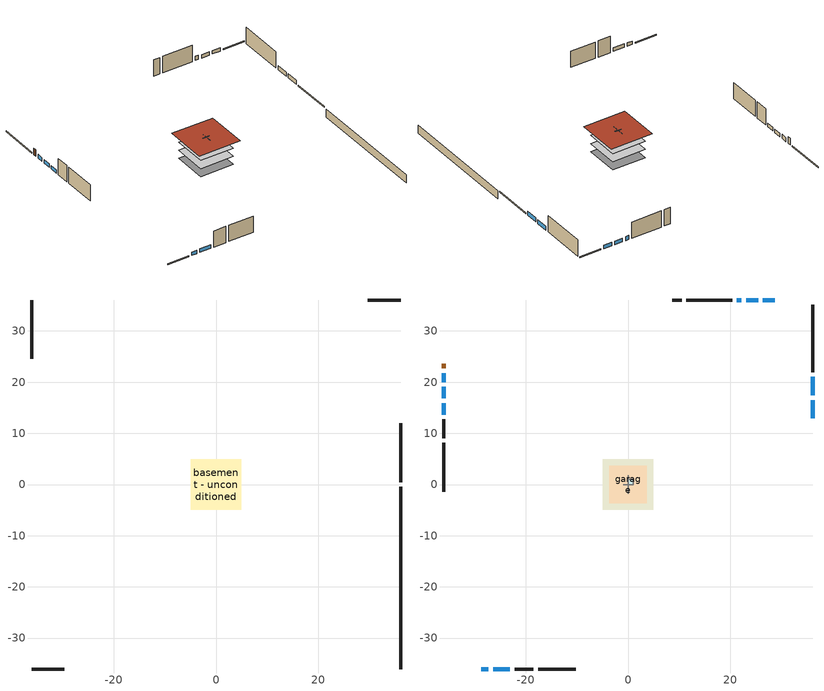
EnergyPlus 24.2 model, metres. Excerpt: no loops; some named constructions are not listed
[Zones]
basement - unconditioned
 floor foundation (Slab2 construction): -4.94,-4.94 -4.94,4.94 4.94,4.94 4.94,-4.94 z-2.13
 wall outside (RimJoist1 construction): 36.04,0.46 36.04,11.98 z0.3:0.61
 wall outside (RimJoist2 construction): -36.04,-36.04 -29.64,-36.04 z0.3:0.61
 wall outside (RimJoist3 construction): -36.04,36.04 -36.04,24.52 z0.3:0.61
 wall outside (RimJoist4 construction): 36.04,36.04 29.64,36.04 z0.3:0.61
 wall foundation (FoundationWall1 construction): 36.04,-36.04 36.04,-0.47 z-2.13:0.3
central ac and furnace airloop ret air zone
 floor adiabatic (AdiabaticConst): 0,0 0,1 1,1 1,0 z0
 wall adiabatic (AdiabaticConst): 0,1 0,0 1,0 1,1 0,1 z0:1
 ceiling adiabatic (AdiabaticConst): 1,0 1,1 0,1 0,0 z1
conditioned space
 floor to basement - unconditioned (Floor1 construction): -4.94,-4.94 -4.94,4.94 4.94,4.94 4.94,-4.94 z0.3
 floor to garage (Floor2 construction): -3.66,-3.66 -3.66,3.66 3.66,3.66 3.66,-3.66 z0.3
 floor adiabatic (AdiabaticFloorConstruction): -4.94,-4.94 -4.94,4.94 4.94,4.94 4.94,-4.94 z2.74
 wall outside (AdiabaticWallConstruction 1): -36.04,23.59 -36.04,22.68 z0.3:2.34
 wall outside (AdiabaticWallConstruction): 36.04,12.91 36.04,16.5 / 36.04,17.43 36.04,21.02 z0.3:1.52; 28.71,36.04 26.36,36.04 / -36.04,15.91 -36.04,13.64 / 25.44,36.04 23.08,36.04 z0.3:1.34; -28.71,-36.04 -27.27,-36.04 z0.3:1.25; -26.34,-36.04 -23.05,-36.04 z0.3:1.37; -36.04,21.75 -36.04,20 z0.3:1.46; -36.04,19.07 -36.04,16.83 z0.3:1.31; 22.16,36.04 21.26,36.04 z0.3:1.49
 wall outside (Wall3 construction): 36.04,21.94 36.04,35.11 z0.3:5.18
 wall outside (Wall4 construction): -17.54,-36.04 -10.22,-36.04 z0.3:5.18
 wall outside (Wall7 construction): -36.04,8.12 -36.04,-1.44 z0.3:5.18
 wall outside (Wall8 construction): 20.33,36.04 11.4,36.04 z0.3:5.18
 wall to garage (Wall5 construction): 0,1.83 0,-1.83 z0.3:5.18
 wall to garage (Wall6 construction): -0.91,0 0.91,0 z0.3:5.18
 window (WindowConstruction): 36.04,12.91 36.04,16.5 z0.3:1.52
 window (WindowConstruction 9): 28.71,36.04 26.36,36.04 z0.3:1.34
 window (WindowConstruction 1): 36.04,17.43 36.04,21.01 z0.3:1.52
 window (WindowConstruction 2): -28.71,-36.04 -27.27,-36.04 z0.3:1.25
 window (WindowConstruction 3): -26.34,-36.04 -23.05,-36.04 z0.3:1.37
 window (WindowConstruction 4): -36.04,21.75 -36.04,20 z0.3:1.46
 window (WindowConstruction 5): -36.04,19.07 -36.04,16.84 z0.3:1.31
 window (WindowConstruction 6): -36.04,15.91 -36.04,13.64 z0.3:1.34
 window (WindowConstruction 7): 25.43,36.04 23.09,36.04 z0.3:1.34
 window (WindowConstruction 8): 22.16,36.04 21.26,36.04 z0.3:1.49
 door (Door): -36.04,23.59 -36.04,22.68 z0.3:2.34
 ceiling adiabatic (AdiabaticFloorConstruction): 4.94,-4.94 4.94,4.94 -4.94,4.94 -4.94,-4.94 z2.74
 roof outside (Roof1 construction): -6.15,6.15 -6.15,-6.15 6.15,-6.15 6.15,6.15 z5.18
garage
 floor foundation (Slab1 construction): -3.66,-3.66 -3.66,3.66 3.66,3.66 3.66,-3.66 z0
 wall outside (Wall1 construction): -22.13,-36.04 -18.47,-36.04 z0.3:5.18
 wall outside (Wall2 construction): -36.04,12.71 -36.04,9.05 z0.3:5.18
 wall outside (Wall9 construction): 10.47,36.04 8.65,36.04 z0.3:5.18
[Material] Roughness=Rough; Thermal Absorptance=0.9
Name | Thickness {m} | Conductivity {W/m-K} | Density {kg/m3} | Specific Heat {J/kg-K} | Solar Absorptance | Visible Absorptance
floor covering | 0.0127 | 0.0433444 | 54.468 | 1339.84 | 0.6 | 0.6
floor rigid ins | 0.051816 | 0.029427 | 32.04 | 1214.23 | 0.7 | 0.7
floor stud and cavity | 0.1397 | 0.0972396 | 92.3553 | 1139.71 | 0.7 | 0.7
gypsum board | 0.0127 | 0.160291 | 801 | 837.4 | 0.6 | 0.6
osb sheathing 0.5 in. 1; osb sheathing 0.5 in. 2 | 0.0127 | 0.115458 | 512.64 | 1214.23 | 0.7 | 0.7
osb sheathing 0.75 in. | 0.01905 | 0.115458 | 512.64 | 1214.23 | 0.7 | 0.7
wall stud and cavity 2 | 0.1397 | 0.0856282 | 139.0536 | 1170.24 | 0.7 | 0.7
[Construction]
Floor1 construction Reversed: floor covering, osb sheathing 0.75 in., floor rigid ins, floor stud and cavity
Wall5 construction Reversed: gypsum board, wall stud and cavity 2, osb sheathing 0.5 in. 1
Wall6 construction Reversed: gypsum board, wall stud and cavity 2, osb sheathing 0.5 in. 2
[EnergyManagementSystem:Program]
infil_program: Set p_m = 0.14; Set p_s = 0.22; Set s_m = 270; Set s_s = 370; Set z_m = 9.99744; Set z_s = 4.8768; Set f_t = (((s_m/z_m)^p_m)*((z_s/s_s)^p_s)); Set Tdiff = tin_s-tout_s; Set dT = @Abs Tdiff; Set c = 0.0918; Set Cs = 0.0894; Set Cw = 0.1634; Set n = 0.65; Set sft = (f_t*0.5); Set temp1 = ((c*Cw)*((sft*site_vw_s)^(2*n)))^2; Set Qinf = (((c*Cs*(dT^n))^2)+temp1)^0.5; Set Qinf = (@Max Qinf 0); Set mech_vent_house_fan_sensible_load_act = 0.0; Set mech_vent_house_fan_latent_load_act = 0.0; Set OASupInPb = out_pb_s; Set OASupInTemp = tout_s; Set OASupInW = out_wt_s; Set OASupRho = (@RhoAirFnPbTdbW OASupInPb OASupInTemp OASupInW); Set OASupCp = (@CpAirFnW OASupInW); Set OASupInEnth = (@HFnTdbW OASupInTemp OASupInW); Set ZoneTemp = tin_s; Set ZoneW = win_s; Set ZoneCp = (@CpAirFnW ZoneW); Set ZoneAirEnth = (@HFnTdbW ZoneTemp ZoneW); Set mech_vent_house_fan_cfis_act = 0.0; Set QWHV_cfis_sup = 0.0; Set QWHV_cfis_suppl_sup = 0.0; Set QWHV_cfis_suppl_exh = 0.0; Set Qrange = 0; Set Qrange = Qrange + 0.04719 * mech_vent_range_fan_0_sch_s; Set Qbath = 0; Set Qbath = Qbath + 0.04719 * mech_vent_bath_fan_0_sch_s; Set Qdryer = 0; Set Qdryer = Qdryer + 0.16795 * clothes_dryer_exhaust_0_sch_s; Set QWHV_sup = 0.0; Set QWHV_exh = 0.0; Set Qsupply = QWHV_sup + QWHV_cfis_sup + QWHV_cfis_suppl_sup; Set Qexhaust = Qrange + Qbath + Qdryer + QWHV_exh + QWHV_cfis_suppl_exh; Set Qfan = (@Max Qexhaust Qsupply); Set Qducts = 0; Set Qducts = Qducts - central_ac_and_furnace_airloop_0_DuctImbalLkSupFanEquivCond; Set Qducts = Qducts + central_ac_and_furnace_airloop_0_DuctImbalLkExhFanEquivCond; If Qducts < 0; Set Qsupply = Qsupply - Qducts; Else; Set Qexhaust = Qexhaust + Qducts; EndIf; Set Qfan_with_ducts = (@Max Qexhaust Qsupply); Set Qimb = (@Abs (Qsupply - Qexhaust)); If Qinf + Qimb > 0; Set Qtot = Qfan_with_ducts + (Qinf^2) / (Qinf + Qimb); Else; Set Qtot = Qfan_with_ducts; EndIf; Set Qinf_adj = Qtot - Qfan; Set infil_flow_act = Qinf_adj; Set infil_program_Qinf = Qinf_adj; Set infil_program_Qfan = Qfan; Set Qload = Qfan; Set Effectiveness_Sens = 0.0; Set Effectiveness_Lat = 0.0; Set Fan_MFR = Qload * OASupRho; Set ZoneInEnth = OASupInEnth; Set ZoneInTemp = OASupInTemp; Set FanTotalToCond = Fan_MFR * (ZoneInEnth - ZoneAirEnth); Set FanSensToCond = Fan_MFR * ZoneCp * (ZoneInTemp - ZoneTemp); Set FanLatToCond = FanTotalToCond - FanSensToCond; Set mech_vent_house_fan_sensible_load_act = mech_vent_house_fan_sensible_load_act + FanSensToCond; Set mech_vent_house_fan_latent_load_act = mech_vent_house_fan_latent_load_act + FanLatToCond
natural_vent_program: Set Tin = tin_s; Set Tout = tout_s; Set Wout = out_wt_s; Set Pbar = out_pb_s; Set Phiout = (@RhFnTdbWPb Tout Wout Pbar); Set MaxHR = 0.0115; Set Tnvsp = (htg_sp_s + clg_sp_s) / 2; Set NVavail = natural_vent_s; Set ClgSsnAvail = cool_season; Set Qnv = 0; Set Qwhf = 0; Set whole_house_fan_act = 0; If ((Wout < MaxHR) && (Tin > Tout) && (Tin > Tnvsp) && (ClgSsnAvail > 0)); Set WHF_Flow = 0; Set Adj = (Tin-Tnvsp)/(Tin-Tout); Set Adj = (@Min Adj 1); Set Adj = (@Max Adj 0); If (WHF_Flow > 0); Set Qwhf = WHF_Flow*Adj; Set WHF_W = 0; Set whole_house_fan_act = WHF_W*Adj; ElseIf (NVavail > 0); Set NVArea = 10524.390822144; Set Cs = 0.00017937135914540493; Set Cw = 8.97707065726015e-05; Set Tdiff = Tin-Tout; Set dT = (@Abs Tdiff); Set Vwind = site_vw_s; Set SGNV = NVArea*Adj*((((Cs*dT)+(Cw*(Vwind^2)))^0.5)/1000); Set MaxNV = 3.3703340077056003; Set Qnv = (@Min SGNV MaxNV); EndIf; EndIf; Set natural_vent_flow_act = Qnv; Set whole_house_fan_flow_act = Qwhf; Set natural_vent_program_Qnv = Qnv; Set natural_vent_program_Qwhf = Qwhf
total_airflows_program: Set total_infil_flow_rate = 0; Set total_mechvent_flow_rate = 0; Set total_natvent_flow_rate = 0; Set total_whf_flow_rate = 0; Set total_infil_flow_rate = total_infil_flow_rate + (infil_program_Qinf * 1); Set total_mechvent_flow_rate = total_mechvent_flow_rate + (infil_program_Qfan * 1); Set total_natvent_flow_rate = total_natvent_flow_rate + (natural_vent_program_Qnv * 1); Set total_whf_flow_rate = total_whf_flow_rate + (natural_vent_program_Qwhf * 1)
total_loads_program: Set loads_htg_tot = 0; Set loads_clg_tot = 0; If htg_load_cond > 0; Set loads_htg_tot = loads_htg_tot + (htg_load_cond - clg_load_cond) * 1.0; Set loads_htg_tot = loads_htg_tot + (htg_load_duct - clg_load_duct) * 1.0; EndIf; Set loads_htg_tot = (@Max loads_htg_tot 0); If clg_load_cond > 0; Set loads_clg_tot = loads_clg_tot + (clg_load_cond - htg_load_cond) * 1.0; Set loads_clg_tot = loads_clg_tot + (clg_load_duct - htg_load_duct) * 1.0; EndIf; Set loads_clg_tot = (@Max loads_clg_tot 0)
unmet_hours_program: Set htg_unmet_hours = 0; Set clg_unmet_hours = 0; Set unit_htg_unmet_hours = 0; If ((DayOfYear >= 1) && (DayOfYear <= 365)); Set unit_htg_unmet_hours = unit_htg_unmet_hours + conditioned_space_htg_unmet_s; If unit_htg_unmet_hours > htg_unmet_hours; Set htg_unmet_hours = unit_htg_unmet_hours; EndIf; EndIf; Set unit_clg_unmet_hours = 0; If ((DayOfYear >= 1) && (DayOfYear <= 365)); Set unit_clg_unmet_hours = unit_clg_unmet_hours + conditioned_space_clg_unmet_s; If unit_clg_unmet_hours > clg_unmet_hours; Set clg_unmet_hours = unit_clg_unmet_hours; EndIf; EndIf
water_heater_Control: Set water_heater_HPWHSchedOverride = water_heater_T_set; If (water_heater_amb_temp<5.56) || (water_heater_amb_temp>48.89); Set water_heater_UESchedOverride = water_heater_T_set; Set water_heater_LESchedOverride = water_heater_T_set; Else; Set water_heater_UESchedOverride = water_heater_T_set - 9.0; Set water_heater_LESchedOverride = 0; EndIf
water_heater_hpwh_EC_adj: If WarmupFlag == 0; Set dhw_e_cons = water_heater_tank_energy + water_heater_tank_on_cycle_parasitic + water_heater_tank_off_cycle_parasitic + water_heater_coil_energy + water_heater_fan_energy; Set water_heater_hpwh_ec_adj_act = 0.0 * dhw_e_cons / 1; EndIf
water_heater_InletAir: Set water_heater_Tamb_act = water_heater_amb_temp; Set water_heater_RHamb_act = 0; Set water_heater_RHamb_act = water_heater_RHamb_act + (water_heater_amb_rh / 100) / 1; Set water_heater_sens_act = (0 - water_heater_sens_cool - (water_heater_tl + water_heater_fan_pwr)) / 1; Set water_heater_lat_act = (0 - water_heater_lat_cool) / 1
[EnergyManagementSystem:Subroutine]
central_ac_and_furnace_airloop_0_duct_subroutine: Set AH_MFR = central_ac_and_furnace_airloop_AH_MFR / 1; If AH_MFR > 0; Set AH_Tout = central_ac_and_furnace_airloop_AH_Tout; Set AH_Wout = central_ac_and_furnace_airloop_AH_Wout; Set RA_T = central_ac_and_furnace_airloop_RA_T; Set RA_W = central_ac_and_furnace_airloop_Ra_W; Set Fan_RTF = central_ac_and_furnace_airloop_Fan_RTF; Set DZ_T = central_ac_and_furnace_airloop_0_DZ_T; Set DZ_W = central_ac_and_furnace_airloop_0_DZ_W; Set AH_VFR = central_ac_and_furnace_airloop_AH_VFR / 1; Set h_SA = (@HFnTdbW AH_Tout AH_Wout); Set h_RA = (@HFnTdbW RA_T RA_W); Set h_fg = (@HfgAirFnWTdb AH_Wout AH_Tout); Set h_DZ = (@HFnTdbW DZ_T DZ_W); Set air_cp = 1006.0; Set f_sup = 0.133; Set f_ret = 0.067; Set sup_lk_mfr = f_sup * AH_MFR; Set ret_lk_mfr = f_ret * AH_MFR; Set SupTotLkToCond = sup_lk_mfr*(h_RA - h_SA); Set SupLatLkToCond = sup_lk_mfr*h_fg*(RA_W-AH_Wout); Set SupSensLkToCond = SupTotLkToCond-SupLatLkToCond; Set supply_ua = 168.271; Set eTm = 0-((Fan_RTF/(AH_MFR*air_cp))*supply_ua); Set t_sup = DZ_T+((AH_Tout-DZ_T)*(@Exp eTm)); Set SupCondToCond = AH_MFR*air_cp*(t_sup-AH_Tout); Set SupCondToDZ = 0-SupCondToCond; Set return_ua = 62.323; Set eTm = 0-((Fan_RTF/(AH_MFR*air_cp))*return_ua); Set t_ret = DZ_T+((RA_T-DZ_T)*(@Exp eTm)); Set RetCondToRP = AH_MFR*air_cp*(t_ret-RA_T); Set RetCondToDZ = 0-RetCondToRP; Set RetLatLkToRP = 0; Set RetSensLkToRP = ret_lk_mfr*air_cp*(DZ_T-RA_T); Set SupTotLkToDZ = sup_lk_mfr*(h_SA-h_DZ); Set SupLatLkToDZ = sup_lk_mfr*h_fg*(AH_Wout-DZ_W); Set SupSensLkToDZ = SupTotLkToDZ-SupLatLkToDZ; Set FracOutsideToCond = 0.5; Set FracOutsideToDZ = 0.0; Set FracCondToOutside = 0.0; Set FracDZToOutside = 0.5; Set FracDZToCond = 0.5; Set FracCondToDZ = 0.0; Set lk_imbal_vfr = @ABS(f_sup - f_ret) * AH_VFR; Set ImbalLkCondToDZ = lk_imbal_vfr * FracCondToDZ; Set ImbalLkDZToCond = lk_imbal_vfr * FracDZToCond; Set ImbalLkOutsideToCond = lk_imbal_vfr * FracOutsideToCond; Set ImbalLkOutsideToDZ = lk_imbal_vfr * FracOutsideToDZ; Set ImbalLkCondToOutside = lk_imbal_vfr * FracCondToOutside; Set ImbalLkDZToOutside = lk_imbal_vfr * FracDZToOutside; Else; Set SupLatLkToCond = 0; Set SupSensLkToCond = 0; Set SupCondToCond = 0; Set RetCondToRP = 0; Set RetLatLkToRP = 0; Set RetSensLkToRP = 0; Set RetCondToDZ = 0; Set SupCondToDZ = 0; Set SupLatLkToDZ = 0; Set SupSensLkToDZ = 0; Set ImbalLkCondToDZ = 0; Set ImbalLkDZToCond = 0; Set ImbalLkOutsideToCond = 0; Set ImbalLkOutsideToDZ = 0; Set ImbalLkCondToOutside = 0; Set ImbalLkDZToOutside = 0; EndIf; Set central_ac_and_furnace_airloop_0_SupLatLkToCond = SupLatLkToCond; Set central_ac_and_furnace_airloop_0_SupSensLkToCond = SupSensLkToCond; Set central_ac_and_furnace_airloop_0_SupCondToLv = SupCondToCond; Set central_ac_and_furnace_airloop_0_RetCondToRP = RetCondToRP; Set central_ac_and_furnace_airloop_0_RetLatLkToRP = RetLatLkToRP; Set central_ac_and_furnace_airloop_0_RetSensLkToRP = RetSensLkToRP; Set central_ac_and_furnace_airloop_0_RetCondToDZ = RetCondToDZ; Set central_ac_and_furnace_airloop_0_SupCondToDZ = SupCondToDZ; Set central_ac_and_furnace_airloop_0_SupLatLkToDZ = SupLatLkToDZ; Set central_ac_and_furnace_airloop_0_SupSensLkToDZ = SupSensLkToDZ; Set central_ac_and_furnace_airloop_0_ZoneMixCondToDZ = ImbalLkCondToDZ; Set central_ac_and_furnace_airloop_0_ZoneMixDZToCond = ImbalLkDZToCond; Set central_ac_and_furnace_airloop_0_DuctImbalLkSupFanEquivCond = ImbalLkCondToOutside; Set central_ac_and_furnace_airloop_0_DuctImbalLkExhFanEquivCond = ImbalLkOutsideToCond; Set central_ac_and_furnace_airloop_0_DuctImbalLkSupFanEquivDZ = ImbalLkDZToOutside; Set central_ac_and_furnace_airloop_0_DuctImbalLkExhFanEquivDZ = ImbalLkOutsideToDZ
[EnergyManagementSystem:ProgramCallingManager]
basement_unconditioned_1_duct_leakage_imbalance_infil_program_calling_manager: BeginZoneTimestepAfterInitHeatBalance; basement_unconditioned_1_duct_leakage_imbalance_infil_program
central_ac_and_furnace_airloop_0_duct_program_calling_manager: EndOfSystemTimestepAfterHVACReporting; central_ac_and_furnace_airloop_0_duct_program
central_ac_and_furnace_supply_fan_disaggregate_program_calling_manager: EndOfSystemTimestepBeforeHVACReporting; central_ac_and_furnace_supply_fan_disaggregate_program
central_ac_and_furnace_supply_fan_disaggregate_program_calling_manager 1: EndOfSystemTimestepBeforeHVACReporting; central_ac_and_furnace_supply_fan_disaggregate_program_1
component_loads_program_calling_manager: EndOfZoneTimestepAfterZoneReporting; component_loads_program
fridge_schedule_program_calling_manager: BeginZoneTimestepAfterInitHeatBalance; fridge_schedule_program
infil_program_calling_manager: BeginZoneTimestepAfterInitHeatBalance; infil_program
natural_vent_program_calling_manager: BeginZoneTimestepAfterInitHeatBalance; natural_vent_program
total_airflows_program_calling_manager: EndOfZoneTimestepAfterZoneReporting; total_airflows_program
total_loads_program_calling_manager: EndOfZoneTimestepAfterZoneReporting; total_loads_program
unmet_hours_program_calling_manager: EndOfZoneTimestepBeforeZoneReporting; unmet_hours_program
water_heater_hpwh_EC_adj_ProgramManager: EndOfSystemTimestepBeforeHVACReporting; water_heater_hpwh_EC_adj
water_heater_ProgramManager: InsideHVACSystemIterationLoop; water_heater_Control; water_heater_InletAir
[EnergyManagementSystem:OutputVariable]
Name | EMS Variable | Type of Data in Variable | Update Frequency | EMS Program or Subroutine | Units
central ac and furnace supply fan disaggregate clg | central_ac_and_furnace_supply_fan_clg | Summed | SystemTimestep | central_ac_and_furnace_supply_fan_disaggregate_program | J
central ac and furnace supply fan disaggregate htg primary | central_ac_and_furnace_supply_fan_primary_htg | Summed | SystemTimestep | central_ac_and_furnace_supply_fan_disaggregate_program_1 | J
loads_htg_tot_peakload_outvar; loads_htg_tot_annual_outvar; loads_htg_tot_timeseries_outvar | loads_htg_tot | Summed | ZoneTimestep | total_loads_program | J
loads_clg_tot_peakload_outvar; loads_clg_tot_annual_outvar; loads_clg_tot_timeseries_outvar | loads_clg_tot | Summed | ZoneTimestep | total_loads_program | J
htg_unmet_hours_annual_outvar; htg_unmet_hours_timeseries_outvar | htg_unmet_hours | Summed | ZoneTimestep | unmet_hours_program | hr
clg_unmet_hours_annual_outvar; clg_unmet_hours_timeseries_outvar | clg_unmet_hours | Summed | ZoneTimestep | unmet_hours_program | hr
loads_htg_roofs_annual_outvar; loads_htg_roofs_timeseries_outvar | loads_htg_roofs | Summed | ZoneTimestep | component_loads_program | J
loads_htg_ceilings_annual_outvar; loads_htg_ceilings_timeseries_outvar | loads_htg_ceilings | Summed | ZoneTimestep | component_loads_program | J
loads_htg_walls_annual_outvar; loads_htg_walls_timeseries_outvar | loads_htg_walls | Summed | ZoneTimestep | component_loads_program | J
loads_htg_rim_joists_annual_outvar; loads_htg_rim_joists_timeseries_outvar | loads_htg_rim_joists | Summed | ZoneTimestep | component_loads_program | J
loads_htg_foundation_walls_annual_outvar; loads_htg_foundation_walls_timeseries_outvar | loads_htg_foundation_walls | Summed | ZoneTimestep | component_loads_program | J
loads_htg_doors_annual_outvar; loads_htg_doors_timeseries_outvar | loads_htg_doors | Summed | ZoneTimestep | component_loads_program | J
loads_htg_windows_conduction_annual_outvar; loads_htg_windows_conduction_timeseries_outvar | loads_htg_windows_conduction | Summed | ZoneTimestep | component_loads_program | J
loads_htg_windows_solar_annual_outvar; loads_htg_windows_solar_timeseries_outvar | loads_htg_windows_solar | Summed | ZoneTimestep | component_loads_program | J
loads_htg_skylights_conduction_annual_outvar; loads_htg_skylights_conduction_timeseries_outvar | loads_htg_skylights_conduction | Summed | ZoneTimestep | component_loads_program | J
loads_htg_skylights_solar_annual_outvar; loads_htg_skylights_solar_timeseries_outvar | loads_htg_skylights_solar | Summed | ZoneTimestep | component_loads_program | J
loads_htg_floors_annual_outvar; loads_htg_floors_timeseries_outvar | loads_htg_floors | Summed | ZoneTimestep | component_loads_program | J
loads_htg_slabs_annual_outvar; loads_htg_slabs_timeseries_outvar | loads_htg_slabs | Summed | ZoneTimestep | component_loads_program | J
loads_htg_internal_mass_annual_outvar; loads_htg_internal_mass_timeseries_outvar | loads_htg_internal_mass | Summed | ZoneTimestep | component_loads_program | J
loads_htg_infil_annual_outvar; loads_htg_infil_timeseries_outvar | loads_htg_infil | Summed | ZoneTimestep | component_loads_program | J
loads_htg_natvent_annual_outvar; loads_htg_natvent_timeseries_outvar | loads_htg_natvent | Summed | ZoneTimestep | component_loads_program | J
loads_htg_mechvent_annual_outvar; loads_htg_mechvent_timeseries_outvar | loads_htg_mechvent | Summed | ZoneTimestep | component_loads_program | J
loads_htg_whf_annual_outvar; loads_htg_whf_timeseries_outvar | loads_htg_whf | Summed | ZoneTimestep | component_loads_program | J
loads_htg_ducts_annual_outvar; loads_htg_ducts_timeseries_outvar | loads_htg_ducts | Summed | ZoneTimestep | component_loads_program | J
loads_htg_intgains_annual_outvar; loads_htg_intgains_timeseries_outvar | loads_htg_intgains | Summed | ZoneTimestep | component_loads_program | J
loads_htg_lighting_annual_outvar; loads_htg_lighting_timeseries_outvar | loads_htg_lighting | Summed | ZoneTimestep | component_loads_program | J
loads_clg_roofs_annual_outvar; loads_clg_roofs_timeseries_outvar | loads_clg_roofs | Summed | ZoneTimestep | component_loads_program | J
loads_clg_ceilings_annual_outvar; loads_clg_ceilings_timeseries_outvar | loads_clg_ceilings | Summed | ZoneTimestep | component_loads_program | J
loads_clg_walls_annual_outvar; loads_clg_walls_timeseries_outvar | loads_clg_walls | Summed | ZoneTimestep | component_loads_program | J
loads_clg_rim_joists_annual_outvar; loads_clg_rim_joists_timeseries_outvar | loads_clg_rim_joists | Summed | ZoneTimestep | component_loads_program | J
loads_clg_foundation_walls_annual_outvar; loads_clg_foundation_walls_timeseries_outvar | loads_clg_foundation_walls | Summed | ZoneTimestep | component_loads_program | J
loads_clg_doors_annual_outvar; loads_clg_doors_timeseries_outvar | loads_clg_doors | Summed | ZoneTimestep | component_loads_program | J
loads_clg_windows_conduction_annual_outvar; loads_clg_windows_conduction_timeseries_outvar | loads_clg_windows_conduction | Summed | ZoneTimestep | component_loads_program | J
loads_clg_windows_solar_annual_outvar; loads_clg_windows_solar_timeseries_outvar | loads_clg_windows_solar | Summed | ZoneTimestep | component_loads_program | J
loads_clg_skylights_conduction_annual_outvar; loads_clg_skylights_conduction_timeseries_outvar | loads_clg_skylights_conduction | Summed | ZoneTimestep | component_loads_program | J
loads_clg_skylights_solar_annual_outvar; loads_clg_skylights_solar_timeseries_outvar | loads_clg_skylights_solar | Summed | ZoneTimestep | component_loads_program | J
loads_clg_floors_annual_outvar; loads_clg_floors_timeseries_outvar | loads_clg_floors | Summed | ZoneTimestep | component_loads_program | J
loads_clg_slabs_annual_outvar; loads_clg_slabs_timeseries_outvar | loads_clg_slabs | Summed | ZoneTimestep | component_loads_program | J
loads_clg_internal_mass_annual_outvar; loads_clg_internal_mass_timeseries_outvar | loads_clg_internal_mass | Summed | ZoneTimestep | component_loads_program | J
loads_clg_infil_annual_outvar; loads_clg_infil_timeseries_outvar | loads_clg_infil | Summed | ZoneTimestep | component_loads_program | J
loads_clg_natvent_annual_outvar; loads_clg_natvent_timeseries_outvar | loads_clg_natvent | Summed | ZoneTimestep | component_loads_program | J
loads_clg_mechvent_annual_outvar; loads_clg_mechvent_timeseries_outvar | loads_clg_mechvent | Summed | ZoneTimestep | component_loads_program | J
loads_clg_whf_annual_outvar; loads_clg_whf_timeseries_outvar | loads_clg_whf | Summed | ZoneTimestep | component_loads_program | J
loads_clg_ducts_annual_outvar; loads_clg_ducts_timeseries_outvar | loads_clg_ducts | Summed | ZoneTimestep | component_loads_program | J
loads_clg_intgains_annual_outvar; loads_clg_intgains_timeseries_outvar | loads_clg_intgains | Summed | ZoneTimestep | component_loads_program | J
loads_clg_lighting_annual_outvar; loads_clg_lighting_timeseries_outvar | loads_clg_lighting | Summed | ZoneTimestep | component_loads_program | J
total_infil_flow_rate_timeseries_outvar | total_infil_flow_rate | Averaged | ZoneTimestep | total_airflows_program | m^3/s
total_mechvent_flow_rate_timeseries_outvar | total_mechvent_flow_rate | Averaged | ZoneTimestep | total_airflows_program | m^3/s
total_natvent_flow_rate_timeseries_outvar | total_natvent_flow_rate | Averaged | ZoneTimestep | total_airflows_program | m^3/s
total_whf_flow_rate_timeseries_outvar | total_whf_flow_rate | Averaged | ZoneTimestep | total_airflows_program | m^3/s
[Schedule:Day:Interval]
cooling season schedule day; cooling season schedule day 2; cooling season schedule default day; natural vent schedule default day: No, 24:00, 0
cooling season schedule day 1; natural vent schedule day: No, 24:00, 1
exterior lighting schedule day 10: No, 01:00, 0.552381, 03:00, 0.510952, 05:00, 0.483333, 06:00, 0.538571, 07:00, 0.607619, 08:00, 0.56619, 09:00, 0.428095, 10:00, 0.345238, 12:00, 0.331429, 13:00, 0.345238, 14:00, 0.386667, 15:00, 0.414286, 16:00, 0.483333, 17:00, 0.607619, 18:00, 0.773333, 19:00, 0.88381, 20:00, 0.939048, 21:00, 0.966667, 22:00, 0.897619, 23:00, 0.773333, 24:00, 0.649048
exterior lighting schedule day 11: No, 01:00, 0.571429, 03:00, 0.528571, 05:00, 0.5, 06:00, 0.557143, 07:00, 0.628571, 08:00, 0.585714, 09:00, 0.442857, 10:00, 0.357143, 12:00, 0.342857, 13:00, 0.357143, 14:00, 0.4, 15:00, 0.428571, 16:00, 0.5, 17:00, 0.628571, 18:00, 0.8, 19:00, 0.914286, 20:00, 0.971429, 21:00, 1, 22:00, 0.928571, 23:00, 0.8, 24:00, 0.671429
exterior lighting schedule day 5: No, 01:00, 0.380952, 03:00, 0.352381, 05:00, 0.333333, 06:00, 0.371429, 07:00, 0.419048, 08:00, 0.390476, 09:00, 0.295238, 10:00, 0.238095, 12:00, 0.228571, 13:00, 0.238095, 14:00, 0.266667, 15:00, 0.285714, 16:00, 0.333333, 17:00, 0.419048, 18:00, 0.533333, 19:00, 0.609524, 20:00, 0.647619, 21:00, 0.666667, 22:00, 0.619048, 23:00, 0.533333, 24:00, 0.447619
exterior lighting schedule day 6: No, 01:00, 0.390476, 03:00, 0.36119, 05:00, 0.341667, 06:00, 0.380714, 07:00, 0.429524, 08:00, 0.400238, 09:00, 0.302619, 10:00, 0.244048, 12:00, 0.234286, 13:00, 0.244048, 14:00, 0.273333, 15:00, 0.292857, 16:00, 0.341667, 17:00, 0.429524, 18:00, 0.546667, 19:00, 0.624762, 20:00, 0.66381, 21:00, 0.683333, 22:00, 0.634524, 23:00, 0.546667, 24:00, 0.45881
exterior lighting schedule day 7: No, 01:00, 0.419048, 03:00, 0.387619, 05:00, 0.366667, 06:00, 0.408571, 07:00, 0.460952, 08:00, 0.429524, 09:00, 0.324762, 10:00, 0.261905, 12:00, 0.251429, 13:00, 0.261905, 14:00, 0.293333, 15:00, 0.314286, 16:00, 0.366667, 17:00, 0.460952, 18:00, 0.586667, 19:00, 0.670476, 20:00, 0.712381, 21:00, 0.733333, 22:00, 0.680952, 23:00, 0.586667, 24:00, 0.492381
exterior lighting schedule day 8: No, 01:00, 0.466667, 03:00, 0.431667, 05:00, 0.408333, 06:00, 0.455, 07:00, 0.513333, 08:00, 0.478333, 09:00, 0.361667, 10:00, 0.291667, 12:00, 0.28, 13:00, 0.291667, 14:00, 0.326667, 15:00, 0.35, 16:00, 0.408333, 17:00, 0.513333, 18:00, 0.653333, 19:00, 0.746667, 20:00, 0.793333, 21:00, 0.816667, 22:00, 0.758333, 23:00, 0.653333, 24:00, 0.548333
exterior lighting schedule day 9: No, 01:00, 0.509524, 03:00, 0.47131, 05:00, 0.445833, 06:00, 0.496786, 07:00, 0.560476, 08:00, 0.522262, 09:00, 0.394881, 10:00, 0.318452, 12:00, 0.305714, 13:00, 0.318452, 14:00, 0.356667, 15:00, 0.382143, 16:00, 0.445833, 17:00, 0.560476, 18:00, 0.713333, 19:00, 0.815238, 20:00, 0.86619, 21:00, 0.891667, 22:00, 0.827976, 23:00, 0.713333, 24:00, 0.59869
[Schedule:Week:Daily]
cooling season schedule Week Rule - Jan1-May26: cooling season schedule day, cooling season schedule day, cooling season schedule day, cooling season schedule day, cooling season schedule day, cooling season schedule day, cooling season schedule day, cooling season schedule default day, cooling season schedule default day, cooling season schedule default day, cooling season schedule default day, cooling season schedule default day
cooling season schedule Week Rule - May27-Jun2: cooling season schedule day, cooling season schedule day, cooling season schedule day, cooling season schedule day, cooling season schedule day, cooling season schedule day 1, cooling season schedule day 1, cooling season schedule default day, cooling season schedule default day, cooling season schedule default day, cooling season schedule default day, cooling season schedule default day
cooling season schedule Week Rule - Jun3-Sep29: cooling season schedule day 1, cooling season schedule day 1, cooling season schedule day 1, cooling season schedule day 1, cooling season schedule day 1, cooling season schedule day 1, cooling season schedule day 1, cooling season schedule default day, cooling season schedule default day, cooling season schedule default day, cooling season schedule default day, cooling season schedule default day
cooling season schedule Week Rule - Sep30-Oct6: cooling season schedule day 1, cooling season schedule day 2, cooling season schedule day 2, cooling season schedule day 2, cooling season schedule day 2, cooling season schedule day 2, cooling season schedule day 2, cooling season schedule default day, cooling season schedule default day, cooling season schedule default day, cooling season schedule default day, cooling season schedule default day
cooling season schedule Week Rule - Oct7-Dec31: cooling season schedule day 2, cooling season schedule day 2, cooling season schedule day 2, cooling season schedule day 2, cooling season schedule day 2, cooling season schedule day 2, cooling season schedule day 2, cooling season schedule default day, cooling season schedule default day, cooling season schedule default day, cooling season schedule default day, cooling season schedule default day
natural vent schedule Week Rule - Jan1-Jan6: natural vent schedule day, natural vent schedule day, natural vent schedule default day, natural vent schedule day, natural vent schedule default day, natural vent schedule day, natural vent schedule default day, natural vent schedule default day, natural vent schedule default day, natural vent schedule default day, natural vent schedule default day, natural vent schedule default day
natural vent schedule Week Rule - Jan7-Dec31: natural vent schedule default day, natural vent schedule day, natural vent schedule default day, natural vent schedule day, natural vent schedule default day, natural vent schedule day, natural vent schedule default day, natural vent schedule default day, natural vent schedule default day, natural vent schedule default day, natural vent schedule default day, natural vent schedule default day
[Schedule:Year]
cooling season schedule: cooling season schedule Week Rule - Jan1-May26, 1, 1, 5, 26, cooling season schedule Week Rule - May27-Jun2, 5, 27, 6, 2, cooling season schedule Week Rule - Jun3-Sep29, 6, 3, 9, 29, cooling season schedule Week Rule - Sep30-Oct6, 9, 30, 10, 6, cooling season schedule Week Rule - Oct7-Dec31, 10, 7, 12, 31
natural vent schedule: natural vent schedule Week Rule - Jan1-Jan6, 1, 1, 1, 6, natural vent schedule Week Rule - Jan7-Dec31, 1, 7, 12, 31
[Schedule:File]
hot_water_dishwasher: File=in.schedules.csv; Column Number=7; Rows to Skip at Top=1; Number of Hours of Data=8760; Column Separator=Comma; Interpolate to Timestep=Yes; Minutes per Item=15; Adjust Schedule for Daylight Savings=Yes
